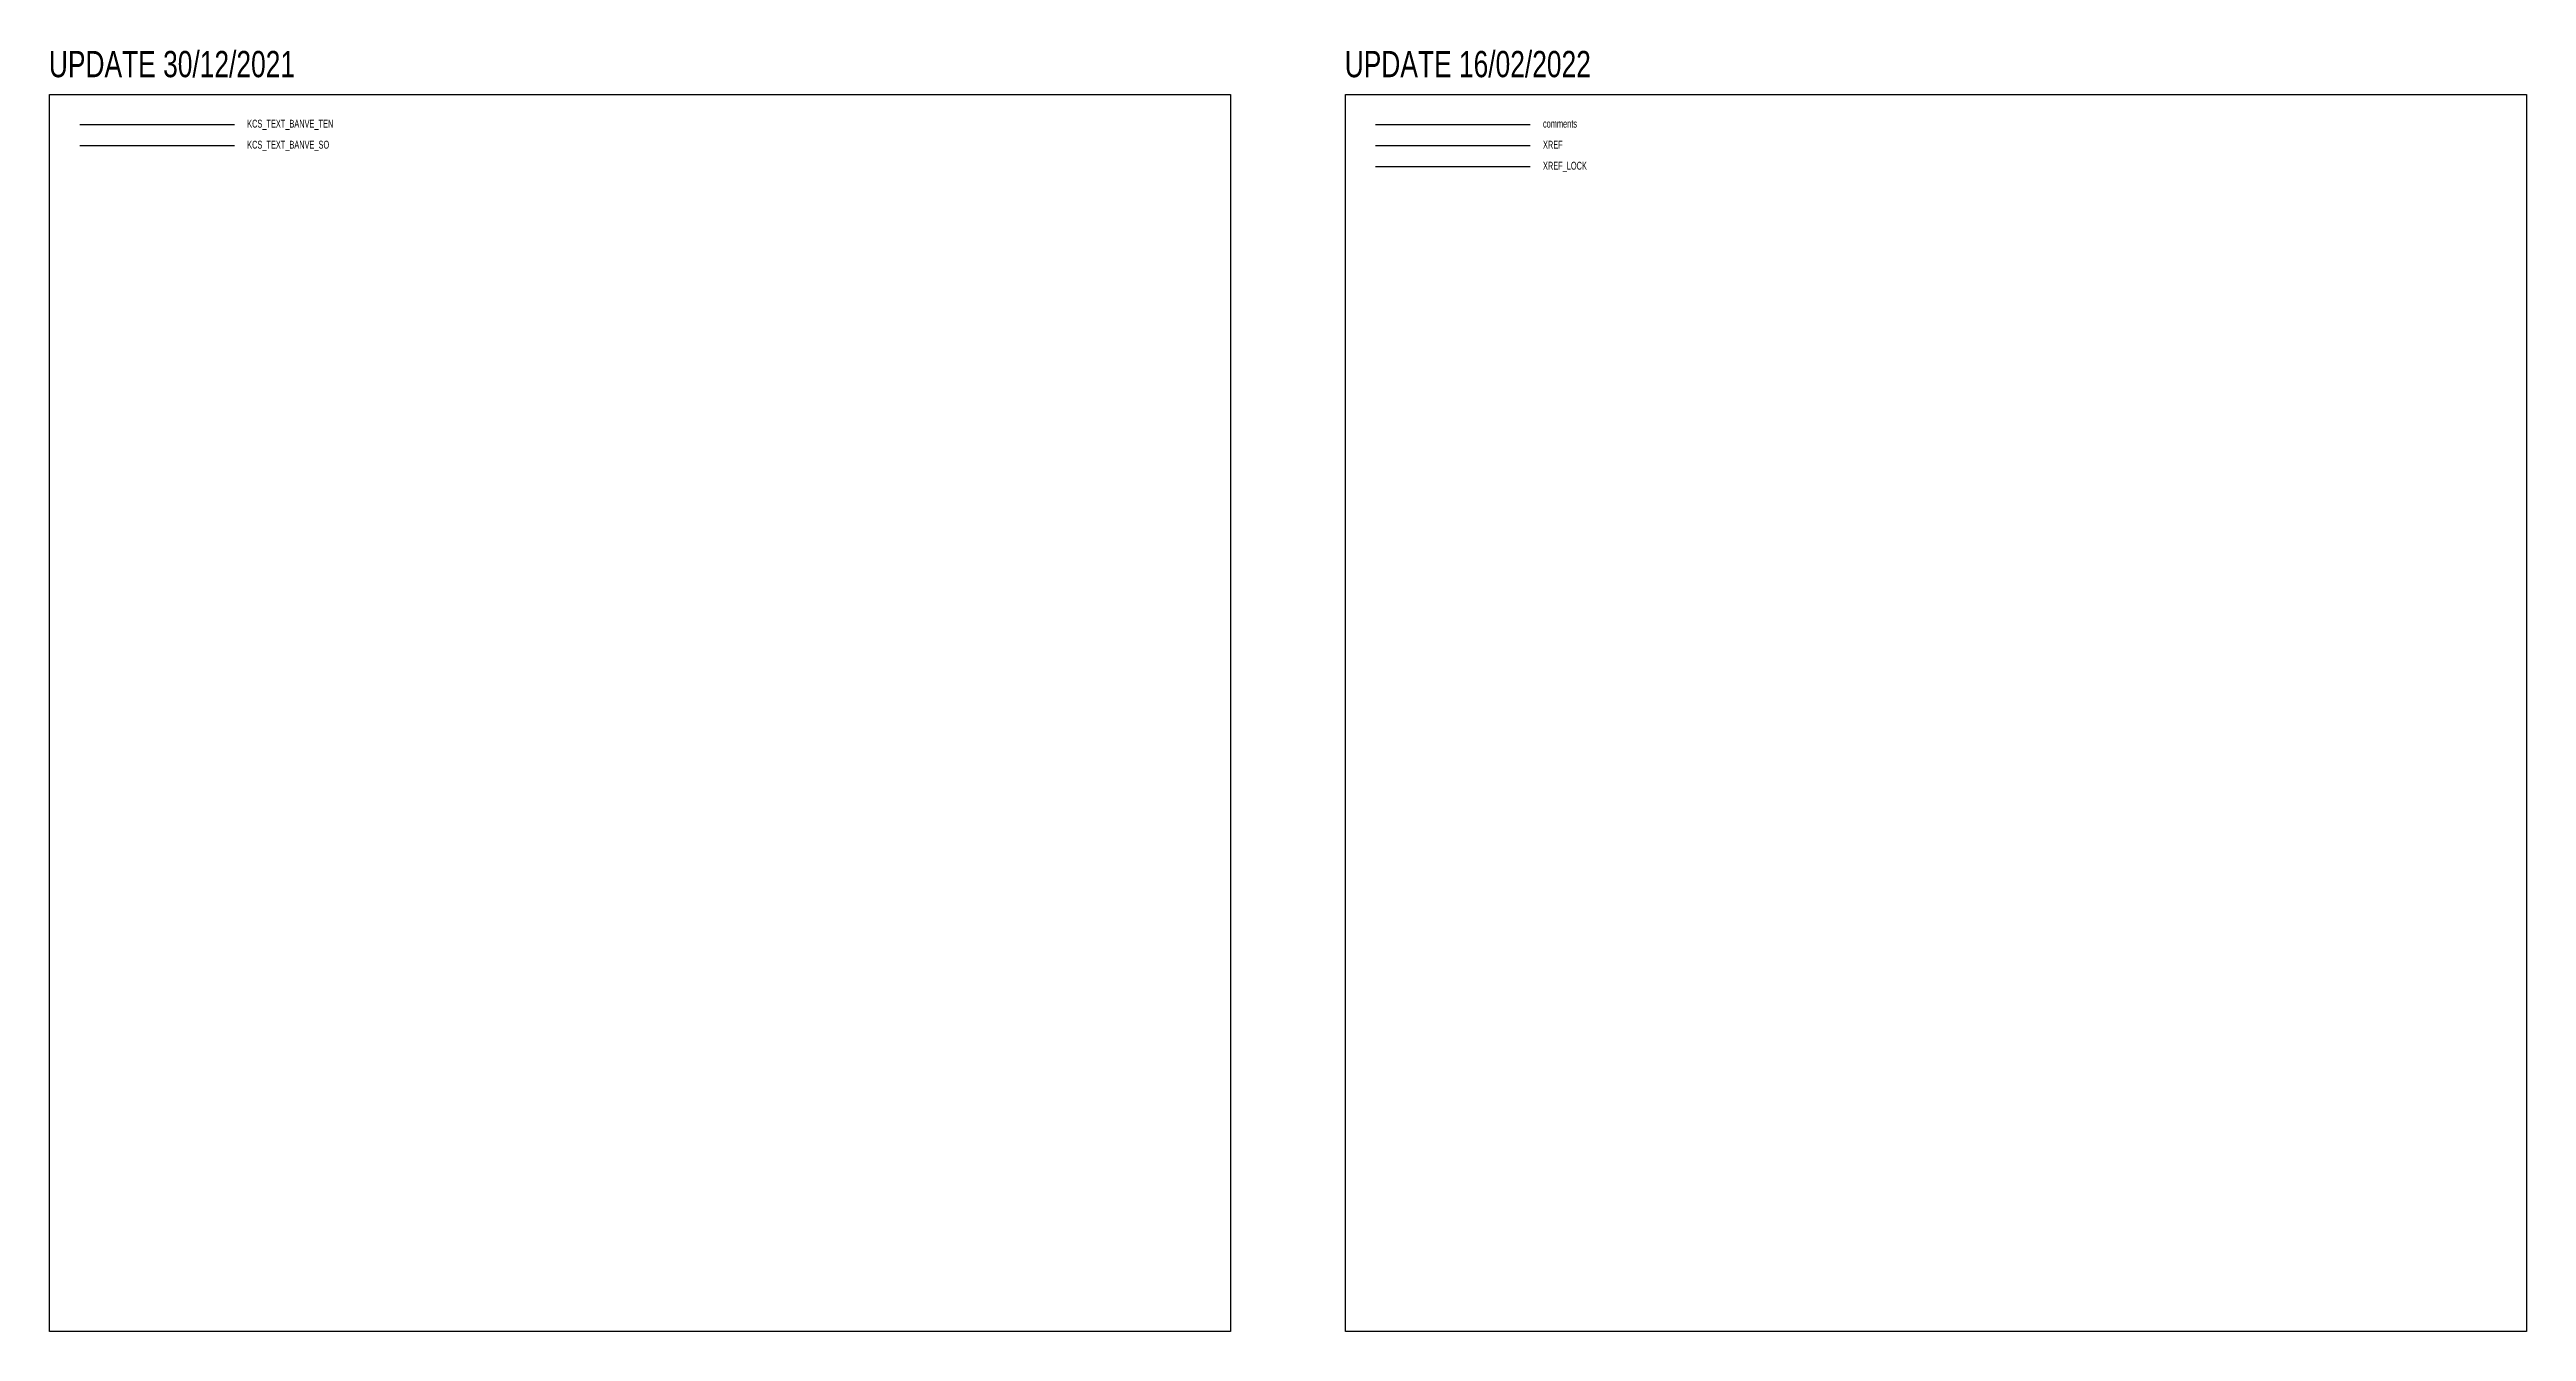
# Model space of a CAD drawing. Header units: inches. Extents: x -3538 to 66114, y -2541134 to 4288.
# Drawn here: x 9335 to 32897, y -7909 to 4288 of the extents above; entities that cross this region are included whole.
import ezdxf

# ---------------------------------------------------------------- set-up
doc = ezdxf.new("R2010")
doc.units = ezdxf.units.IN
doc.header["$MEASUREMENT"] = 0
doc.layers.add('comments', color=6, linetype='Continuous', plot=False)
for name, color, linetype in [('KCS_BORDER', 2, 'Continuous'), ('KCS_TEXT_BANVE_SO', 1, 'Continuous'), ('KCS_TEXT_BANVE_TEN', 162, 'Continuous'), ('XREF', 6, 'Continuous'), ('XREF_LOCK', 6, 'Continuous')]:
    doc.layers.add(name, color=color, linetype=linetype)
doc.styles.add('KCS_SMTEXT', font='3t-unicode.shx', dxfattribs={"width": 0.7})

# ---------------------------------------------------------------- blocks, each defined once
blk = doc.blocks.new('KCS_PLOTER')
at = {"layer": 'KCS_TEXT_BANVE_SO'}
blk.add_line((287, -486), (1758, -486), dxfattribs=at)
at = {"layer": 'KCS_TEXT_BANVE_TEN'}
blk.add_line((287, -286), (1758, -286), dxfattribs=at)
at = {"layer": 'KCS_TEXT_BANVE_SO', "style": 'KCS_SMTEXT', "width": 0.7}
blk.add_text('KCS_TEXT_BANVE_SO', height=75, dxfattribs=at).set_placement((1880, -516))
at = {"layer": 'KCS_TEXT_BANVE_TEN', "style": 'KCS_SMTEXT', "width": 0.7}
blk.add_text('KCS_TEXT_BANVE_TEN', height=75, dxfattribs=at).set_placement((1880, -316))
blk = doc.blocks.new('UPDATE_20220216')
at = {"layer": 'comments'}
blk.add_line((287, -286), (1758, -286), dxfattribs=at)
at = {"layer": 'XREF'}
blk.add_line((287, -486), (1758, -486), dxfattribs=at)
at = {"layer": 'XREF_LOCK'}
blk.add_line((287, -686), (1758, -686), dxfattribs=at)
at = {"layer": 'comments', "style": 'KCS_SMTEXT', "width": 0.7}
blk.add_text('comments', height=75, dxfattribs=at).set_placement((1880, -316))
at = {"layer": 'XREF', "style": 'KCS_SMTEXT', "width": 0.7}
blk.add_text('XREF', height=75, dxfattribs=at).set_placement((1880, -516))
at = {"layer": 'XREF_LOCK', "style": 'KCS_SMTEXT', "width": 0.7}
blk.add_text('XREF_LOCK', height=75, dxfattribs=at).set_placement((1880, -716))

msp = doc.modelspace()

# ---------------------------------------------------------------- linework, layer by layer
at = {"layer": 'comments'}
msp.add_lwpolyline([(9335.5, 3860.9), (20570.7, 3860.9), (20570.7, -7909.1), (9335.5, -7909.1)], close=True, dxfattribs=at)
at = {"layer": 'comments', "color": 7}
msp.add_lwpolyline([(21662, 3860.9), (32897.2, 3860.9), (32897.2, -7909.1), (21662, -7909.1)], close=True, dxfattribs=at)

# ---------------------------------------------------------------- block references
at = {"layer": 'KCS_BORDER'}
for name, p in [('KCS_PLOTER', (9335.5, 3860.9)), ('UPDATE_20220216', (21662, 3860.9))]:
    msp.add_blockref(name, p, dxfattribs=at)

# ---------------------------------------------------------------- texts
at = {"layer": 'comments', "style": 'KCS_SMTEXT', "width": 0.75}
msp.add_text('UPDATE 30/12/2021', height=250, dxfattribs=at).set_placement((9329.2, 4024.5))
at = {"layer": 'comments', "color": 7, "style": 'KCS_SMTEXT', "width": 0.75}
msp.add_text('UPDATE 16/02/2022', height=250, dxfattribs=at).set_placement((21655.7, 4024.5))

doc.saveas('drawing.dxf')
